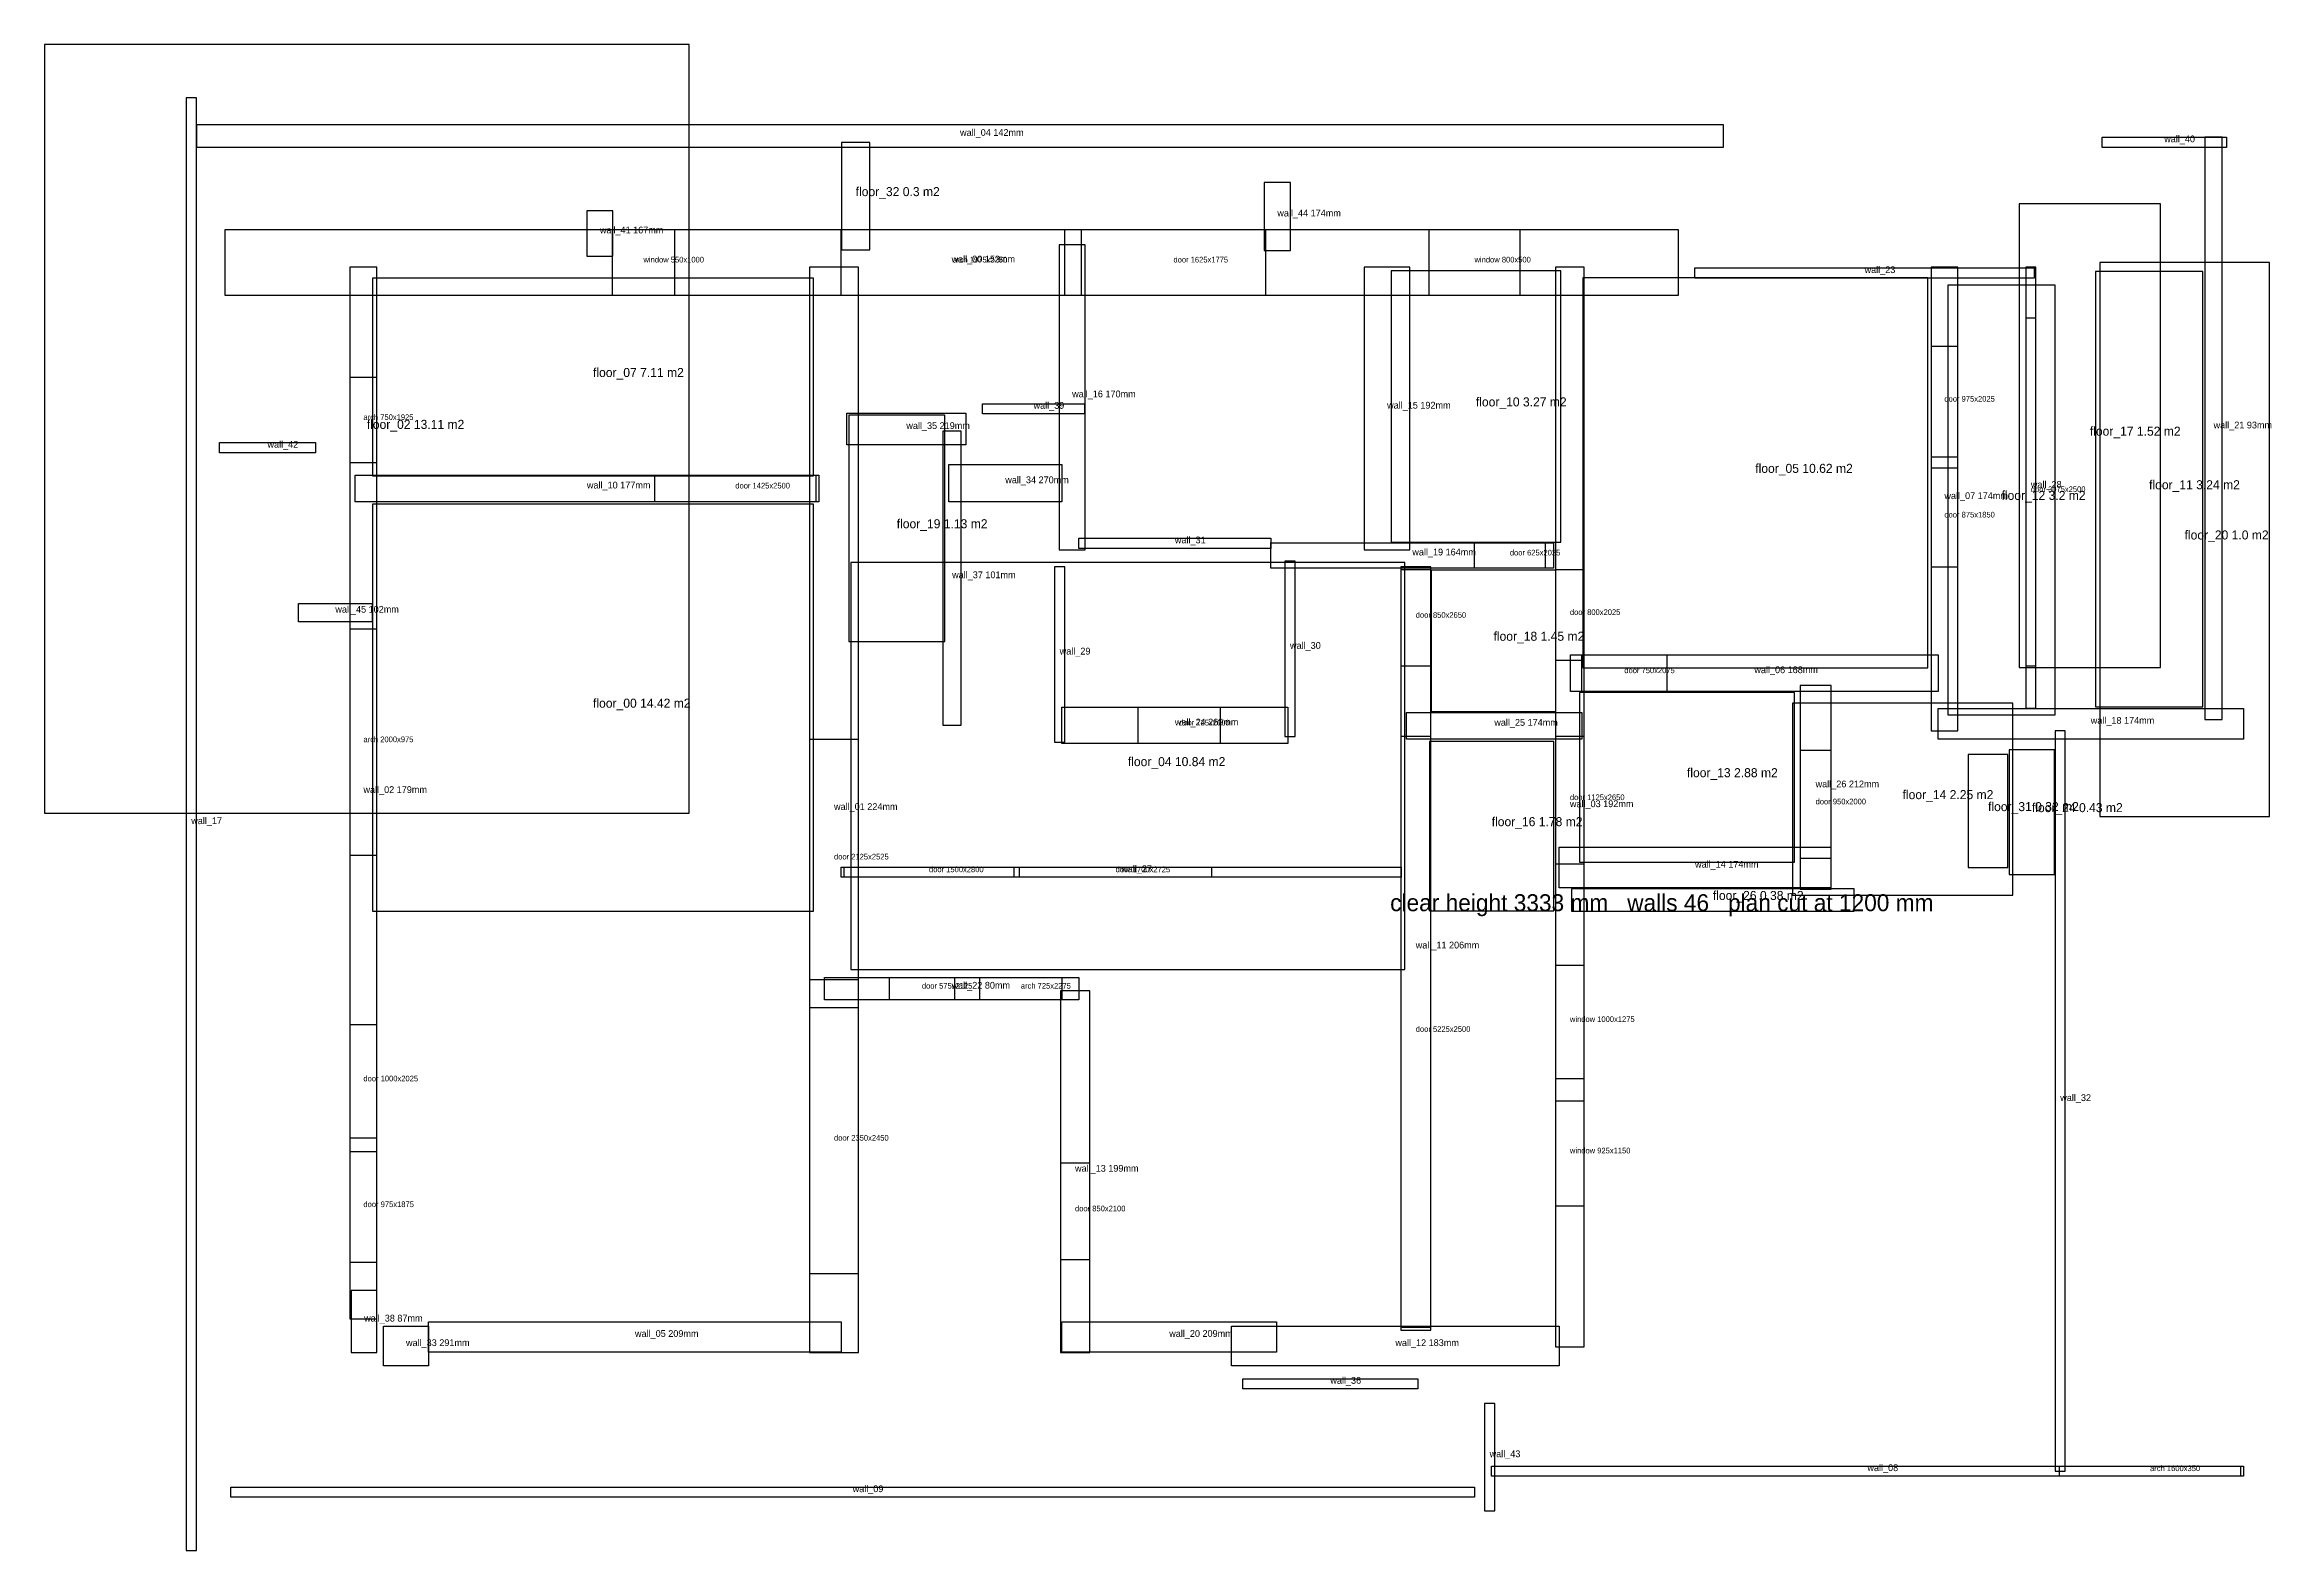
# Model space of a CAD drawing. Header units: metres. Extents: x -12 to 8, y -6 to 50000.
# Drawn here: x -11.9 to 7.79, y -5.65 to 7.67 of the extents above.
import ezdxf

# ---------------------------------------------------------------- set-up
doc = ezdxf.new("R2010")
doc.units = ezdxf.units.M
for name, color, linetype in [('DIMENSIONS', 3, 'Continuous'), ('LABELS', 4, 'Continuous'), ('OPENINGS', 1, 'Continuous'), ('SLABS', 8, 'Continuous'), ('WALLS', 7, 'Continuous')]:
    doc.layers.add(name, color=color, linetype=linetype)

msp = doc.modelspace()

# ---------------------------------------------------------------- linework, layer by layer
at = {"layer": 'OPENINGS'}
for points in [[(-6.879, 5.446), (-6.879, 6.0303), (-6.329, 6.0303), (-6.329, 5.446)], [(-4.854, 5.446), (-4.854, 6.0303), (-2.879, 6.0303), (-2.879, 5.446)], [(-2.729, 5.446), (-2.729, 6.0303), (-1.104, 6.0303), (-1.104, 5.446)], [(0.346, 5.446), (0.346, 6.0303), (1.146, 6.0303), (1.146, 5.446)], [(5.6213, 2.17), (5.7113, 2.17), (5.7113, 5.245), (5.6213, 5.245)], [(4.7842, 4.02), (5.0191, 4.02), (5.0191, 4.995), (4.7842, 4.995)], [(-9.2001, 3.97), (-8.961, 3.97), (-8.961, 4.72), (-9.2001, 4.72)], [(-6.504, 3.6201), (-6.504, 3.858), (-5.079, 3.858), (-5.079, 3.6201)], [(4.7842, 3.045), (5.0191, 3.045), (5.0191, 3.92), (4.7842, 3.92)], [(0.746, 3.0344), (0.746, 3.259), (1.371, 3.259), (1.371, 3.0344)], [(0.0931, 2.17), (0.3594, 2.17), (0.3594, 3.02), (0.0931, 3.02)], [(1.4635, 2.22), (1.7159, 2.22), (1.7159, 3.02), (1.4635, 3.02)], [(-9.2001, 0.495), (-8.961, 0.495), (-8.961, 2.495), (-9.2001, 2.495)], [(1.696, 1.9447), (1.696, 2.2662), (2.446, 2.2662), (2.446, 1.9447)], [(-2.229, 1.4827), (-2.229, 1.8033), (-1.504, 1.8033), (-1.504, 1.4827)], [(-5.136, -0.605), (-4.7014, -0.605), (-4.7014, 1.52), (-5.136, 1.52)], [(0.0931, -3.68), (0.3594, -3.68), (0.3594, 1.545), (0.0931, 1.545)], [(1.4635, 0.42), (1.7159, 0.42), (1.7159, 1.545), (1.4635, 1.545)], [(3.6262, 0.47), (3.899, 0.47), (3.899, 1.42), (3.6262, 1.42)], [(-4.829, 0.3001), (-4.829, 0.3901), (-3.329, 0.3901), (-3.329, 0.3001)], [(-3.279, 0.3001), (-3.279, 0.3901), (-1.579, 0.3901), (-1.579, 0.3001)], [(-4.429, -0.7835), (-4.429, -0.587), (-3.854, -0.587), (-3.854, -0.7835)], [(-3.629, -0.7835), (-3.629, -0.587), (-2.904, -0.587), (-2.904, -0.7835)], [(1.4635, -1.48), (1.7159, -1.48), (1.7159, -0.48), (1.4635, -0.48)], [(-5.136, -3.205), (-4.7014, -3.205), (-4.7014, -0.855), (-5.136, -0.855)], [(-9.2001, -2.005), (-8.961, -2.005), (-8.961, -1.005), (-9.2001, -1.005)], [(1.4635, -2.605), (1.7159, -2.605), (1.7159, -1.68), (1.4635, -1.68)], [(-9.2001, -3.105), (-8.961, -3.105), (-8.961, -2.13), (-9.2001, -2.13)], [(-2.9171, -3.08), (-2.6575, -3.08), (-2.6575, -2.23), (-2.9171, -2.23)], [(5.921, -4.9978), (5.921, -4.9078), (7.521, -4.9078), (7.521, -4.9978)]]:
    msp.add_lwpolyline(points, close=True, dxfattribs=at)
at = {"layer": 'SLABS'}
for points in [[(-11.901, 0.866), (-6.201, 0.866), (-6.201, 7.666), (-11.901, 7.666)], [(-4.852, 5.85), (-4.602, 5.85), (-4.602, 6.8), (-4.852, 6.8)], [(5.563, 2.156), (6.813, 2.156), (6.813, 6.256), (5.563, 6.256)], [(6.276, 0.838), (7.776, 0.838), (7.776, 5.738), (6.276, 5.738)], [(-9, 3.85), (-5.1, 3.85), (-5.1, 5.6), (-9, 5.6)], [(0.008, 3.265), (1.508, 3.265), (1.508, 5.665), (0.008, 5.665)], [(1.704, 2.152), (4.754, 2.152), (4.754, 5.602), (1.704, 5.602)], [(4.932, 1.738), (5.882, 1.738), (5.882, 5.538), (4.932, 5.538)], [(6.237, 1.807), (7.187, 1.807), (7.187, 5.657), (6.237, 5.657)], [(-4.789, 2.387), (-3.939, 2.387), (-3.939, 4.387), (-4.789, 4.387)], [(-9, 0), (-5.1, 0), (-5.1, 3.6), (-9, 3.6)], [(-4.77, -0.517), (0.13, -0.517), (0.13, 3.083), (-4.77, 3.083)], [(0.364, 1.767), (1.464, 1.767), (1.464, 3.017), (0.364, 3.017)], [(1.675, 0.435), (3.575, 0.435), (3.575, 1.935), (1.675, 1.935)], [(3.557, 0.141), (5.507, 0.141), (5.507, 1.841), (3.557, 1.841)], [(0.348, 0.002), (1.448, 0.002), (1.448, 1.502), (0.348, 1.502)], [(5.113, 0.385), (5.463, 0.385), (5.463, 1.385), (5.113, 1.385)], [(5.476, 0.326), (5.876, 0.326), (5.876, 1.426), (5.476, 1.426)], [(1.604, -0.001), (4.104, -0.001), (4.104, 0.199), (1.604, 0.199)]]:
    msp.add_lwpolyline(points, close=True, dxfattribs=at)
at = {"layer": 'WALLS'}
for points in [[(-10.6484, -5.6547), (-10.5584, -5.6547), (-10.5584, 7.1953), (-10.6484, 7.1953)], [(-10.5541, 6.7564), (-10.5541, 6.9592), (2.9459, 6.9592), (2.9459, 6.7564)], [(6.2959, 6.7564), (6.2959, 6.8464), (7.3959, 6.8464), (7.3959, 6.7564)], [(7.2054, 1.6953), (7.3593, 1.6953), (7.3593, 6.8453), (7.2054, 6.8453)], [(-1.1149, 5.8453), (-0.8809, 5.8453), (-0.8809, 6.4453), (-1.1149, 6.4453)], [(-7.1034, 5.7953), (-6.8761, 5.7953), (-6.8761, 6.1953), (-7.1034, 6.1953)], [(-10.3041, 5.446), (-10.3041, 6.0303), (2.5459, 6.0303), (2.5459, 5.446)], [(-2.9278, 3.1953), (-2.6975, 3.1953), (-2.6975, 5.8953), (-2.9278, 5.8953)], [(-9.2001, -3.6047), (-8.961, -3.6047), (-8.961, 5.6953), (-9.2001, 5.6953)], [(-5.136, -3.9047), (-4.7014, -3.9047), (-4.7014, 5.6953), (-5.136, 5.6953)], [(-0.2289, 3.1953), (0.1746, 3.1953), (0.1746, 5.6953), (-0.2289, 5.6953)], [(1.4635, -3.8547), (1.7159, -3.8547), (1.7159, 5.6953), (1.4635, 5.6953)], [(2.6959, 5.5994), (2.6959, 5.6894), (5.6959, 5.6894), (5.6959, 5.5994)], [(4.7842, 1.5953), (5.0191, 1.5953), (5.0191, 5.6953), (4.7842, 5.6953)], [(5.6213, 1.7953), (5.7113, 1.7953), (5.7113, 5.6953), (5.6213, 5.6953)], [(-4.8041, 4.1252), (-4.8041, 4.4046), (-3.7541, 4.4046), (-3.7541, 4.1252)], [(-3.6041, 4.3987), (-3.6041, 4.4887), (-2.7041, 4.4887), (-2.7041, 4.3987)], [(-10.3541, 4.0544), (-10.3541, 4.1444), (-9.5041, 4.1444), (-9.5041, 4.0544)], [(-3.9552, 1.6453), (-3.7936, 1.6453), (-3.7936, 4.2453), (-3.9552, 4.2453)], [(-3.9041, 3.6201), (-3.9041, 3.9509), (-2.9041, 3.9509), (-2.9041, 3.6201)], [(-9.1541, 3.6201), (-9.1541, 3.858), (-5.0541, 3.858), (-5.0541, 3.6201)], [(-2.7541, 3.209), (-2.7541, 3.299), (-1.0541, 3.299), (-1.0541, 3.209)], [(-1.0541, 3.0344), (-1.0541, 3.259), (1.4459, 3.259), (1.4459, 3.0344)], [(-2.9678, 1.4953), (-2.8778, 1.4953), (-2.8778, 3.0453), (-2.9678, 3.0453)], [(-0.9309, 1.5453), (-0.8409, 1.5453), (-0.8409, 3.0953), (-0.9309, 3.0953)], [(0.0931, -3.7047), (0.3594, -3.7047), (0.3594, 3.0453), (0.0931, 3.0453)], [(-9.6541, 2.5588), (-9.6541, 2.7217), (-9.0041, 2.7217), (-9.0041, 2.5588)], [(1.5959, 1.9447), (1.5959, 2.2662), (4.8459, 2.2662), (4.8459, 1.9447)], [(3.6262, 0.1953), (3.899, 0.1953), (3.899, 1.9953), (3.6262, 1.9953)], [(-2.9041, 1.4827), (-2.9041, 1.8033), (-0.9041, 1.8033), (-0.9041, 1.4827)], [(4.8459, 1.5227), (4.8459, 1.7929), (7.5459, 1.7929), (7.5459, 1.5227)], [(0.1459, 1.5227), (0.1459, 1.757), (1.6959, 1.757), (1.6959, 1.5227)], [(5.8813, -4.9547), (5.9713, -4.9547), (5.9713, 1.5953), (5.8813, 1.5953)], [(1.4959, 0.2054), (1.4959, 0.565), (3.8959, 0.565), (3.8959, 0.2054)], [(-4.8541, 0.3001), (-4.8541, 0.3901), (0.0959, 0.3901), (0.0959, 0.3001)], [(-5.0041, -0.7835), (-5.0041, -0.587), (-2.7541, -0.587), (-2.7541, -0.7835)], [(-2.9171, -3.9047), (-2.6575, -3.9047), (-2.6575, -0.7047), (-2.9171, -0.7047)], [(-9.1887, -3.9047), (-8.961, -3.9047), (-8.961, -3.3547), (-9.1887, -3.3547)], [(-8.9041, -4.0227), (-8.9041, -3.6711), (-8.5041, -3.6711), (-8.5041, -4.0227)], [(-8.5041, -3.9001), (-8.5041, -3.6311), (-4.8541, -3.6311), (-4.8541, -3.9001)], [(-2.9041, -3.9001), (-2.9041, -3.6311), (-1.0041, -3.6311), (-1.0041, -3.9001)], [(-1.4041, -4.0227), (-1.4041, -3.6711), (1.4959, -3.6711), (1.4959, -4.0227)], [(-1.3041, -4.2256), (-1.3041, -4.1356), (0.2459, -4.1356), (0.2459, -4.2256)], [(0.8345, -5.3047), (0.9245, -5.3047), (0.9245, -4.3547), (0.8345, -4.3547)], [(0.8959, -4.9978), (0.8959, -4.9078), (7.5459, -4.9078), (7.5459, -4.9978)], [(-10.2541, -5.1837), (-10.2541, -5.0937), (0.7459, -5.0937), (0.7459, -5.1837)]]:
    msp.add_lwpolyline(points, close=True, dxfattribs=at)

# ---------------------------------------------------------------- texts
at = {"layer": 'DIMENSIONS'}
msp.add_text('clear height 3333 mm   walls 46   plan cut at 1200 mm', height=0.15, dxfattribs=at).set_placement((0, 0))
at = {"layer": 'LABELS'}
for s, p in [('wall_04 142mm', (-3.8041, 6.8578)), ('wall_40', (6.8459, 6.8014)), ('wall_44 174mm', (-0.9979, 6.1453)), ('wall_41 167mm', (-6.98975, 5.9953)), ('wall_00 153mm', (-3.8791, 5.73815)), ('wall_23', (4.1959, 5.6444)), ('wall_16 170mm', (-2.81265, 4.5453)), ('wall_39', (-3.1541, 4.4437)), ('wall_15 192mm', (-0.02715, 4.4453)), ('wall_21 93mm', (7.28235, 4.2703)), ('wall_42', (-9.9291, 4.0994)), ('wall_35 219mm', (-4.2791, 4.2649)), ('wall_10 177mm', (-7.1041, 3.73905)), ('wall_34 270mm', (-3.4041, 3.7855)), ('wall_28', (5.6663, 3.7453)), ('wall_07 174mm', (4.90165, 3.6453)), ('wall_31', (-1.9041, 3.254)), ('wall_19 164mm', (0.1959, 3.1467)), ('wall_37 101mm', (-3.8744, 2.9453)), ('wall_45 102mm', (-9.3291, 2.64025)), ('wall_30', (-0.8859, 2.3203)), ('wall_29', (-2.9228, 2.2703)), ('wall_06 168mm', (3.2209, 2.10545)), ('wall_24 260mm', (-1.9041, 1.643)), ('wall_25 174mm', (0.9209, 1.63985)), ('wall_18 174mm', (6.1959, 1.6578)), ('wall_02 179mm', (-9.08055, 1.0453)), ('wall_26 212mm', (3.7626, 1.0953)), ('wall_17', (-10.6034, 0.7703)), ('wall_01 224mm', (-4.9187, 0.8953)), ('wall_03 192mm', (1.5897, 0.9203)), ('wall_27', (-2.3791, 0.3451)), ('wall_14 174mm', (2.6959, 0.3852)), ('wall_11 206mm', (0.22625, -0.3297)), ('wall_22 80mm', (-3.8791, -0.68525)), ('wall_32', (5.9263, -1.6797)), ('wall_13 199mm', (-2.7873, -2.3047)), ('wall_38 87mm', (-9.07485, -3.6297)), ('wall_05 209mm', (-6.6791, -3.7656)), ('wall_20 209mm', (-1.9541, -3.7656)), ('wall_33 291mm', (-8.7041, -3.8469)), ('wall_12 183mm', (0.0459, -3.8469)), ('wall_36', (-0.5291, -4.1806)), ('wall_43', (0.8795, -4.8297)), ('wall_08', (4.2209, -4.9528)), ('wall_09', (-4.7541, -5.1387))]:
    msp.add_text(s, height=0.06, dxfattribs=at).set_placement(p)
at = {"layer": 'OPENINGS'}
for s, p in [('window 550x1000', (-6.604, 5.73815)), ('arch 1975x2250', (-3.8665, 5.73815)), ('door 1625x1775', (-1.9165, 5.73815)), ('window 800x500', (0.746, 5.73815)), ('door 975x2025', (4.90165, 4.5075)), ('arch 750x1925', (-9.08055, 4.345)), ('door 1425x2500', (-5.7915, 3.73905)), ('door 3075x2500', (5.6663, 3.7075)), ('door 875x1850', (4.90165, 3.4825)), ('door 625x2025', (1.0585, 3.1467)), ('door 850x2650', (0.22625, 2.595)), ('door 800x2025', (1.5897, 2.62)), ('door 750x2075', (2.071, 2.10545)), ('door 725x2000', (-1.8665, 1.643)), ('arch 2000x975', (-9.08055, 1.495)), ('door 1125x2650', (1.5897, 0.9825)), ('door 950x2000', (3.7626, 0.945)), ('door 2125x2525', (-4.9187, 0.4575)), ('door 1500x2800', (-4.079, 0.3451)), ('door 1700x2725', (-2.429, 0.3451)), ('door 575x2125', (-4.1415, -0.68525)), ('arch 725x2275', (-3.2665, -0.68525)), ('window 1000x1275', (1.5897, -0.98)), ('door 5225x2500', (0.22625, -1.0675)), ('door 1000x2025', (-9.08055, -1.505)), ('door 2350x2450', (-4.9187, -2.03)), ('window 925x1150', (1.5897, -2.1425)), ('door 975x1875', (-9.08055, -2.6175)), ('door 850x2100', (-2.7873, -2.655)), ('arch 1600x350', (6.721, -4.9528))]:
    msp.add_text(s, height=0.05, dxfattribs=at).set_placement(p)
at = {"layer": 'SLABS'}
for s, p in [('floor_32 0.3 m2', (-4.727, 6.325)), ('floor_07 7.11 m2', (-7.05, 4.725)), ('floor_10 3.27 m2', (0.758, 4.465)), ('floor_02 13.11 m2', (-9.051, 4.266)), ('floor_17 1.52 m2', (6.188, 4.206)), ('floor_05 10.62 m2', (3.229, 3.877)), ('floor_11 3.24 m2', (6.712, 3.732)), ('floor_12 3.2 m2', (5.407, 3.638)), ('floor_19 1.13 m2', (-4.364, 3.387)), ('floor_20 1.0 m2', (7.026, 3.288)), ('floor_18 1.45 m2', (0.914, 2.392)), ('floor_00 14.42 m2', (-7.05, 1.8)), ('floor_04 10.84 m2', (-2.32, 1.283)), ('floor_13 2.88 m2', (2.625, 1.185)), ('floor_14 2.25 m2', (4.532, 0.991)), ('floor_16 1.78 m2', (0.898, 0.752)), ('floor_31 0.32 m2', (5.288, 0.885)), ('floor_24 0.43 m2', (5.676, 0.876)), ('floor_26 0.38 m2', (2.854, 0.099))]:
    msp.add_text(s, height=0.08, dxfattribs=at).set_placement(p)

doc.saveas('drawing.dxf')
